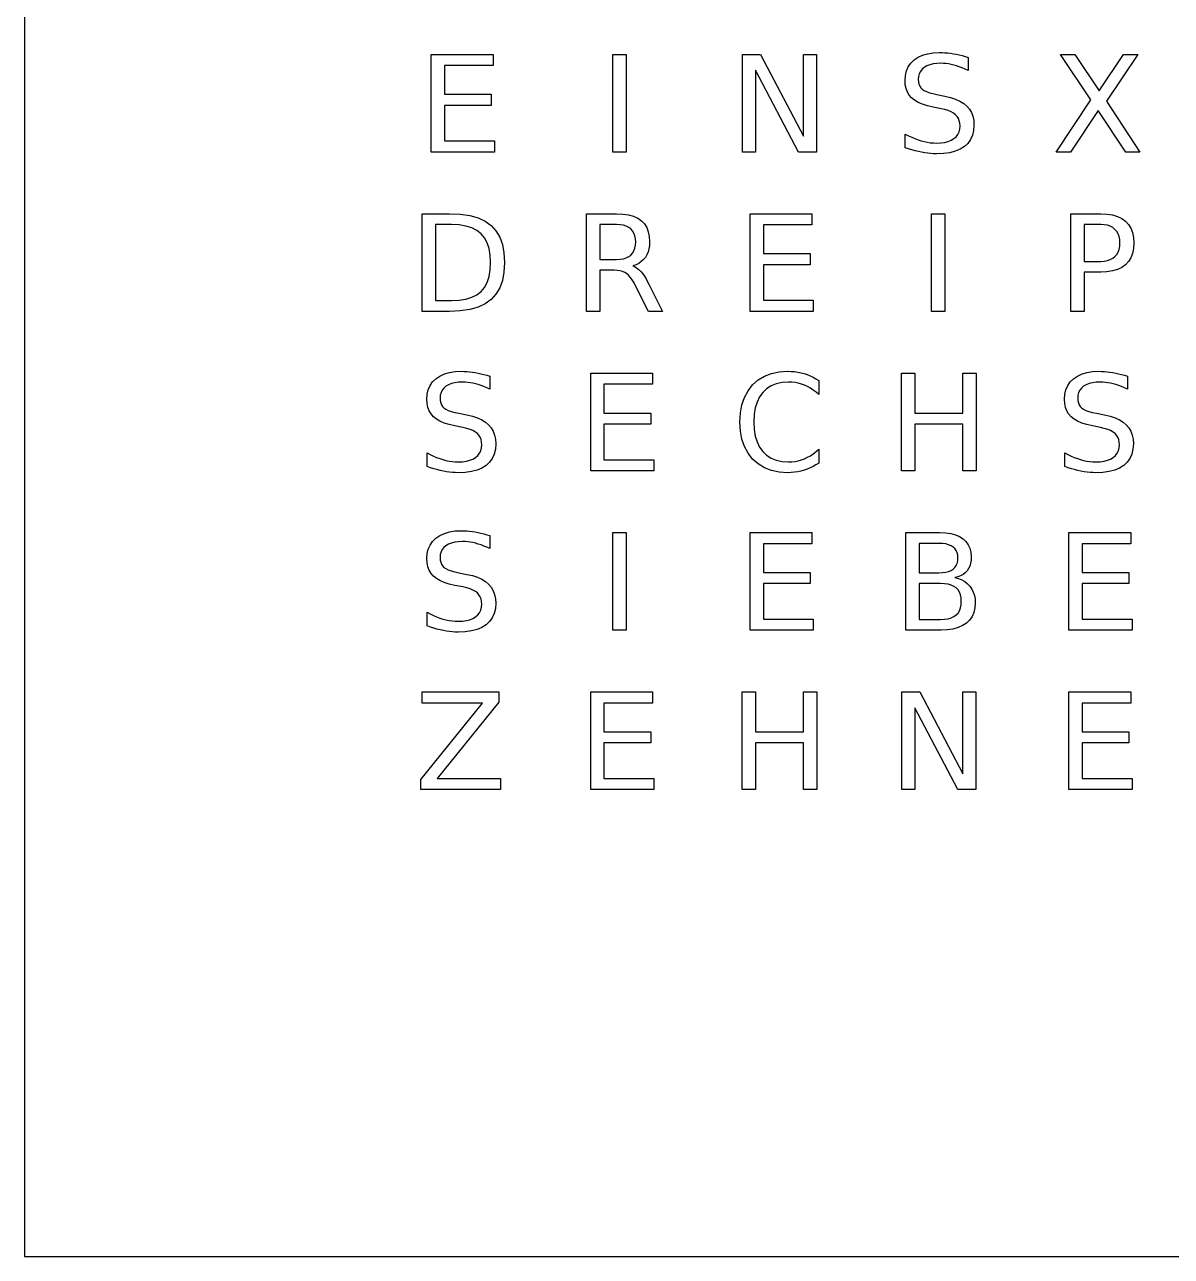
# Model space of a CAD drawing. Header units: metres. Extents: x -255 to 255, y -255 to 255.
# Drawn here: x -255 to -17.6, y -255 to 0 of the extents above; entities that cross this region are included whole.
import ezdxf

# ---------------------------------------------------------------- set-up
doc = ezdxf.new("R2010")
doc.units = ezdxf.units.M

msp = doc.modelspace()

# ---------------------------------------------------------------- linework, layer by layer
for p, q in [((-255, 255), (-255, -255)), ((-170.817, -26.375), (-170.817, -6.151)), ((-170.817, -6.151), (-158.017, -6.151)), ((-158.017, -6.151), (-158.017, -8.455)), ((-133.248, -26.375), (-133.248, -6.151)), ((-133.248, -6.151), (-130.496, -6.151)), ((-130.496, -6.151), (-130.496, -26.375)), ((-106.393, -26.375), (-106.393, -6.151)), ((-106.393, -6.151), (-102.684, -6.151)), ((-102.684, -6.151), (-93.7855, -23.07)), ((-93.7855, -23.07), (-93.7855, -6.151)), ((-93.7855, -6.151), (-91.0975, -6.151)), ((-91.0975, -6.151), (-91.0975, -26.375)), ((-71.5401, -7.97801), (-70.8579, -7.31401)), ((-70.8579, -7.31401), (-70.0425, -6.75708)), ((-70.0425, -6.75708), (-69.1124, -6.32393)), ((-69.1124, -6.32393), (-68.0676, -6.01453)), ((-68.0676, -6.01453), (-66.9081, -5.82889)), ((-66.9081, -5.82889), (-65.6339, -5.76701)), ((-65.6339, -5.76701), (-65.0613, -5.77725)), ((-65.0613, -5.77725), (-64.4843, -5.80797)), ((-64.4843, -5.80797), (-63.9029, -5.85916)), ((-63.9029, -5.85916), (-63.3171, -5.93085)), ((-63.3171, -5.93085), (-62.7269, -6.02301)), ((-62.7269, -6.02301), (-62.1318, -6.13565)), ((-62.1318, -6.13565), (-61.5312, -6.26877)), ((-61.5312, -6.26877), (-60.9252, -6.42236)), ((-60.9252, -6.42236), (-60.3138, -6.59645)), ((-60.3138, -6.59645), (-59.6969, -6.791)), ((-59.6969, -6.791), (-59.6969, -9.479)), ((-34.257, -15.579), (-40.563, -6.151)), ((-40.563, -6.151), (-37.616, -6.151)), ((-37.616, -6.151), (-32.577, -13.678)), ((-32.577, -13.678), (-27.51, -6.151)), ((-24.563, -6.151), (-31.073, -15.863)), ((-27.51, -6.151), (-24.563, -6.151)), ((-158.017, -8.455), (-168.065, -8.455)), ((-168.065, -8.455), (-168.065, -14.407)), ((-94.8075, -26.375), (-103.706, -9.45601)), ((-103.706, -9.45601), (-103.706, -26.375)), ((-72.6771, -10.5172), (-72.4497, -9.57961)), ((-72.4497, -9.57961), (-72.0707, -8.7332)), ((-72.0707, -8.7332), (-71.5401, -7.97801)), ((-69.8063, -10.1767), (-69.9522, -10.7281)), ((-69.5631, -9.68393), (-69.8063, -10.1767)), ((-69.2226, -9.24969), (-69.5631, -9.68393)), ((-68.7849, -8.87401), (-69.2226, -9.24969)), ((-68.257, -8.56189), (-68.7849, -8.87401)), ((-67.6471, -8.31912), (-68.257, -8.56189)), ((-66.9551, -8.14572), (-67.6471, -8.31912)), ((-66.181, -8.04169), (-66.9551, -8.14572)), ((-65.3249, -8.007), (-66.181, -8.04169)), ((-64.8043, -8.02161), (-65.3249, -8.007)), ((-64.2763, -8.06541), (-64.8043, -8.02161)), ((-63.7407, -8.13841), (-64.2763, -8.06541)), ((-63.1975, -8.2406), (-63.7407, -8.13841)), ((-62.6469, -8.37201), (-63.1975, -8.2406)), ((-62.0851, -8.53276), (-62.6469, -8.37201)), ((-61.5091, -8.72385), (-62.0851, -8.53276)), ((-60.9191, -8.94525), (-61.5091, -8.72385)), ((-60.315, -9.19696), (-60.9191, -8.94525)), ((-59.6969, -9.479), (-60.315, -9.19696)), ((-72.7529, -11.546), (-72.6771, -10.5172)), ((-72.6981, -12.433), (-72.7529, -11.546)), ((-72.5338, -13.2386), (-72.6981, -12.433)), ((-69.9522, -10.7281), (-70.0009, -11.338)), ((-70.0009, -11.338), (-69.9686, -11.8478)), ((-69.9686, -11.8478), (-69.8718, -12.3051)), ((-69.8718, -12.3051), (-69.7104, -12.7099)), ((-69.7104, -12.7099), (-69.4844, -13.0622)), ((-168.065, -14.407), (-158.401, -14.407)), ((-158.401, -14.407), (-158.401, -16.711)), ((-72.26, -13.963), (-72.5338, -13.2386)), ((-71.8767, -14.6062), (-72.26, -13.963)), ((-71.3839, -15.168), (-71.8767, -14.6062)), ((-70.7681, -15.6611), (-71.3839, -15.168)), ((-69.4844, -13.0622), (-69.1939, -13.362)), ((-69.1939, -13.362), (-68.8133, -13.6247)), ((-68.8133, -13.6247), (-68.3171, -13.8663)), ((-68.3171, -13.8663), (-67.7053, -14.0869)), ((-67.7053, -14.0869), (-66.9779, -14.2865)), ((-66.9779, -14.2865), (-66.1349, -14.465)), ((-66.1349, -14.465), (-64.4809, -14.804)), ((-64.4809, -14.804), (-63.3154, -15.0723)), ((-63.3154, -15.0723), (-62.279, -15.4115)), ((-158.401, -16.711), (-168.065, -16.711)), ((-168.065, -16.711), (-168.065, -24.071)), ((-70.0167, -16.0989), (-70.7681, -15.6611)), ((-69.1297, -16.4813), (-70.0167, -16.0989)), ((-68.1071, -16.8083), (-69.1297, -16.4813)), ((-66.9489, -17.08), (-68.1071, -16.8083)), ((-65.2809, -17.406), (-66.9489, -17.08)), ((-64.4922, -17.59), (-65.2809, -17.406)), ((-63.7975, -17.8074), (-64.4922, -17.59)), ((-63.1967, -18.0584), (-63.7975, -17.8074)), ((-62.279, -15.4115), (-61.3716, -15.8217)), ((-61.3716, -15.8217), (-60.5932, -16.3029)), ((-60.5932, -16.3029), (-59.9439, -16.855)), ((-59.9439, -16.855), (-59.4172, -17.4824)), ((-59.4172, -17.4824), (-59.0076, -18.1894)), ((-41.459, -26.375), (-34.257, -15.579)), ((-32.76, -17.763), (-38.5, -26.375)), ((-27.06, -26.375), (-32.76, -17.763)), ((-31.073, -15.863), (-24.115, -26.375)), ((-62.6898, -18.343), (-63.1967, -18.0584)), ((-62.2769, -18.661), (-62.6898, -18.343)), ((-61.9471, -19.0217), (-62.2769, -18.661)), ((-61.6907, -19.4343), (-61.9471, -19.0217)), ((-61.5075, -19.8987), (-61.6907, -19.4343)), ((-61.3975, -20.4149), (-61.5075, -19.8987)), ((-59.0076, -18.1894), (-58.715, -18.976)), ((-58.715, -18.976), (-58.5394, -19.8422)), ((-58.5394, -19.8422), (-58.4809, -20.788)), ((-72.6889, -25.479), (-72.6889, -22.663)), ((-72.6889, -22.663), (-72.0232, -23.0133)), ((-62.1782, -23.2025), (-61.8206, -22.7415)), ((-61.8206, -22.7415), (-61.5652, -22.2179)), ((-61.5652, -22.2179), (-61.412, -21.6317)), ((-61.412, -21.6317), (-61.3609, -20.983)), ((-61.3609, -20.983), (-61.3975, -20.4149)), ((-58.7974, -22.911), (-59.193, -23.802)), ((-58.56, -21.9064), (-58.7974, -22.911)), ((-58.4809, -20.788), (-58.56, -21.9064)), ((-168.065, -24.071), (-157.761, -24.071)), ((-157.761, -24.071), (-157.761, -26.375)), ((-71.9975, -25.7198), (-72.6889, -25.479)), ((-72.0232, -23.0133), (-71.3631, -23.3273)), ((-71.3631, -23.3273), (-70.7085, -23.6051)), ((-70.7085, -23.6051), (-70.0594, -23.8467)), ((-70.0594, -23.8467), (-69.4159, -24.052)), ((-69.4159, -24.052), (-68.7768, -24.2201)), ((-68.7768, -24.2201), (-68.1421, -24.3509)), ((-68.1421, -24.3509), (-67.5117, -24.4443)), ((-67.5117, -24.4443), (-66.8856, -24.5003)), ((-66.8856, -24.5003), (-66.2639, -24.519)), ((-66.2639, -24.519), (-65.3672, -24.4823)), ((-65.3672, -24.4823), (-64.5562, -24.3721)), ((-64.5562, -24.3721), (-63.831, -24.1885)), ((-63.831, -24.1885), (-63.1916, -23.9315)), ((-63.1916, -23.9315), (-62.6379, -23.601)), ((-62.6379, -23.601), (-62.1782, -23.2025)), ((-60.4589, -25.243), (-61.3238, -25.7888)), ((-59.7468, -24.5793), (-60.4589, -25.243)), ((-59.193, -23.802), (-59.7468, -24.5793)), ((-157.761, -26.375), (-170.817, -26.375)), ((-130.496, -26.375), (-133.248, -26.375)), ((-103.706, -26.375), (-106.393, -26.375)), ((-91.0975, -26.375), (-94.8075, -26.375)), ((-71.3153, -25.9358), (-71.9975, -25.7198)), ((-70.6423, -26.127), (-71.3153, -25.9358)), ((-69.9785, -26.2934), (-70.6423, -26.127)), ((-69.3239, -26.435), (-69.9785, -26.2934)), ((-68.6812, -26.5516), (-69.3239, -26.435)), ((-68.0533, -26.6423), (-68.6812, -26.5516)), ((-67.4401, -26.7072), (-68.0533, -26.6423)), ((-66.8416, -26.746), (-67.4401, -26.7072)), ((-66.2579, -26.759), (-66.8416, -26.746)), ((-64.8032, -26.6983), (-66.2579, -26.759)), ((-63.496, -26.5164), (-64.8032, -26.6983)), ((-62.3362, -26.2132), (-63.496, -26.5164)), ((-61.3238, -25.7888), (-62.3362, -26.2132)), ((-38.5, -26.375), (-41.459, -26.375)), ((-24.115, -26.375), (-27.06, -26.375)), ((-172.691, -59.375), (-172.691, -39.151)), ((-172.691, -39.151), (-167.05, -39.151)), ((-167.05, -39.151), (-164.823, -39.2488)), ((-164.823, -39.2488), (-162.846, -39.5422)), ((-162.846, -39.5422), (-161.12, -40.0312)), ((-161.12, -40.0312), (-159.644, -40.7158)), ((-159.644, -40.7158), (-158.418, -41.596)), ((-138.671, -59.375), (-138.671, -39.151)), ((-138.671, -39.151), (-132.484, -39.151)), ((-132.484, -39.151), (-131.17, -39.2092)), ((-131.17, -39.2092), (-129.996, -39.3838)), ((-129.996, -39.3838), (-128.963, -39.6748)), ((-128.963, -39.6748), (-128.071, -40.0822)), ((-128.071, -40.0822), (-127.319, -40.606)), ((-127.319, -40.606), (-126.706, -41.2469)), ((-104.817, -59.375), (-104.817, -39.151)), ((-104.817, -39.151), (-92.0173, -39.151)), ((-92.0173, -39.151), (-92.0173, -41.455)), ((-67.248, -59.375), (-67.248, -39.151)), ((-67.248, -39.151), (-64.496, -39.151)), ((-64.496, -39.151), (-64.496, -59.375)), ((-38.4267, -59.375), (-38.4267, -39.151)), ((-38.4267, -39.151), (-32.2397, -39.151)), ((-32.2397, -39.151), (-30.9484, -39.2125)), ((-30.9484, -39.2125), (-29.7896, -39.3971)), ((-29.7896, -39.3971), (-28.7634, -39.7047)), ((-28.7634, -39.7047), (-27.8698, -40.1353)), ((-27.8698, -40.1353), (-27.1087, -40.689)), ((-27.1087, -40.689), (-26.483, -41.361)), ((-166.63, -41.391), (-169.939, -41.391)), ((-169.939, -41.391), (-169.939, -57.135)), ((-165.044, -41.4667), (-166.63, -41.391)), ((-163.637, -41.6937), (-165.044, -41.4667)), ((-162.409, -42.0721), (-163.637, -41.6937)), ((-161.362, -42.6019), (-162.409, -42.0721)), ((-160.493, -43.283), (-161.362, -42.6019)), ((-159.793, -44.1265), (-160.493, -43.283)), ((-158.418, -41.596), (-157.428, -42.6843)), ((-157.428, -42.6843), (-156.658, -43.9931)), ((-132.484, -41.391), (-135.919, -41.391)), ((-135.919, -41.391), (-135.919, -48.623)), ((-131.733, -41.4273), (-132.484, -41.391)), ((-131.06, -41.5363), (-131.733, -41.4273)), ((-130.464, -41.7179), (-131.06, -41.5363)), ((-129.945, -41.9721), (-130.464, -41.7179)), ((-129.503, -42.299), (-129.945, -41.9721)), ((-129.14, -42.697), (-129.503, -42.299)), ((-128.858, -43.1654), (-129.14, -42.697)), ((-128.657, -43.7042), (-128.858, -43.1654)), ((-126.706, -41.2469), (-126.229, -42.0065)), ((-126.229, -42.0065), (-125.888, -42.8847)), ((-125.888, -42.8847), (-125.684, -43.8815)), ((-92.0173, -41.455), (-102.065, -41.455)), ((-102.065, -41.455), (-102.065, -47.407)), ((-32.2397, -41.391), (-35.6747, -41.391)), ((-35.6747, -41.391), (-35.6747, -49.007)), ((-31.5116, -41.4306), (-32.2397, -41.391)), ((-30.8527, -41.5496), (-31.5116, -41.4306)), ((-30.2631, -41.7478), (-30.8527, -41.5496)), ((-29.7428, -42.0253), (-30.2631, -41.7478)), ((-29.2917, -42.382), (-29.7428, -42.0253)), ((-28.917, -42.8115), (-29.2917, -42.382)), ((-28.6255, -43.3073), (-28.917, -42.8115)), ((-28.4173, -43.8693), (-28.6255, -43.3073)), ((-26.483, -41.361), (-25.9964, -42.1472)), ((-25.9964, -42.1472), (-25.6488, -43.0479)), ((-25.6488, -43.0479), (-25.4402, -44.0628)), ((-159.248, -45.1443), (-159.793, -44.1265)), ((-158.859, -46.3363), (-159.248, -45.1443)), ((-156.658, -43.9931), (-156.108, -45.5225)), ((-156.108, -45.5225), (-155.777, -47.2725)), ((-128.536, -44.3134), (-128.657, -43.7042)), ((-128.657, -46.2847), (-128.536, -45.6735)), ((-128.495, -44.993), (-128.536, -44.3134)), ((-128.536, -45.6735), (-128.495, -44.993)), ((-125.651, -45.7377), (-125.757, -46.4263)), ((-125.684, -43.8815), (-125.615, -44.997)), ((-125.615, -44.997), (-125.651, -45.7377)), ((-28.2924, -44.4975), (-28.4173, -43.8693)), ((-28.4173, -46.5237), (-28.2924, -45.8915)), ((-28.2507, -45.192), (-28.2924, -44.4975)), ((-28.2924, -45.8915), (-28.2507, -45.192)), ((-25.4402, -44.0628), (-25.3707, -45.192)), ((-25.3707, -45.192), (-25.4402, -46.3311)), ((-158.625, -47.7025), (-158.859, -46.3363)), ((-158.547, -49.243), (-158.625, -47.7025)), ((-155.777, -47.2725), (-155.667, -49.243)), ((-131.06, -48.4756), (-130.464, -48.2914)), ((-130.464, -48.2914), (-129.945, -48.0336)), ((-129.945, -48.0336), (-129.503, -47.702)), ((-129.503, -47.702), (-129.14, -47.2989)), ((-129.14, -47.2989), (-128.858, -46.8265)), ((-128.858, -46.8265), (-128.657, -46.2847)), ((-126.501, -48.179), (-126.888, -48.6536)), ((-126.182, -47.6469), (-126.501, -48.179)), ((-125.934, -47.0627), (-126.182, -47.6469)), ((-125.757, -46.4263), (-125.934, -47.0627)), ((-102.065, -47.407), (-92.4013, -47.407)), ((-92.4013, -47.407), (-92.4013, -49.711)), ((-30.2631, -48.6503), (-29.7428, -48.3728)), ((-29.7428, -48.3728), (-29.2917, -48.016)), ((-29.2917, -48.016), (-28.917, -47.5859)), ((-28.917, -47.5859), (-28.6255, -47.0885)), ((-28.6255, -47.0885), (-28.4173, -46.5237)), ((-25.9964, -48.2581), (-26.483, -49.0461)), ((-25.6488, -47.3531), (-25.9964, -48.2581)), ((-25.4402, -46.3311), (-25.6488, -47.3531)), ((-158.859, -52.1676), (-158.625, -50.7932)), ((-158.625, -50.7932), (-158.547, -49.243)), ((-155.667, -49.243), (-155.778, -51.2232)), ((-135.919, -48.623), (-132.484, -48.623)), ((-132.944, -50.863), (-135.919, -50.863)), ((-135.919, -50.863), (-135.919, -59.375)), ((-132.322, -50.8894), (-132.944, -50.863)), ((-132.484, -48.623), (-131.733, -48.5862)), ((-131.755, -50.9688), (-132.322, -50.8894)), ((-131.243, -51.101), (-131.755, -50.9688)), ((-131.733, -48.5862), (-131.06, -48.4756)), ((-128.433, -49.7054), (-129.076, -49.932)), ((-129.076, -49.932), (-128.727, -50.0778)), ((-128.727, -50.0778), (-128.381, -50.2774)), ((-127.853, -49.4168), (-128.433, -49.7054)), ((-128.381, -50.2774), (-128.039, -50.531)), ((-128.039, -50.531), (-127.701, -50.8385)), ((-127.338, -49.0662), (-127.853, -49.4168)), ((-127.701, -50.8385), (-127.366, -51.2)), ((-126.888, -48.6536), (-127.338, -49.0662)), ((-92.4013, -49.711), (-102.065, -49.711)), ((-102.065, -49.711), (-102.065, -57.071)), ((-35.6747, -49.007), (-32.2397, -49.007)), ((-32.2397, -49.007), (-31.5116, -48.9674)), ((-31.5116, -48.9674), (-30.8527, -48.8484)), ((-30.8527, -48.8484), (-30.2631, -48.6503)), ((-28.7634, -50.6962), (-29.7896, -51.0022)), ((-27.8698, -50.2678), (-28.7634, -50.6962)), ((-27.1087, -49.717), (-27.8698, -50.2678)), ((-26.483, -49.0461), (-27.1087, -49.717)), ((-159.793, -54.3896), (-159.248, -53.3664)), ((-159.248, -53.3664), (-158.859, -52.1676)), ((-156.11, -52.9812), (-156.663, -54.5172)), ((-155.778, -51.2232), (-156.11, -52.9812)), ((-130.785, -51.286), (-131.243, -51.101)), ((-130.382, -51.524), (-130.785, -51.286)), ((-130.004, -51.8429), (-130.382, -51.524)), ((-129.621, -52.2707), (-130.004, -51.8429)), ((-129.232, -52.8075), (-129.621, -52.2707)), ((-128.839, -53.4533), (-129.232, -52.8075)), ((-128.441, -54.208), (-128.839, -53.4533)), ((-127.366, -51.2), (-127.033, -51.6176)), ((-127.033, -51.6176), (-126.7, -52.0934)), ((-126.7, -52.0934), (-126.366, -52.6276)), ((-126.366, -52.6276), (-126.031, -53.2202)), ((-126.031, -53.2202), (-125.696, -53.871)), ((-32.2397, -51.247), (-35.6747, -51.247)), ((-35.6747, -51.247), (-35.6747, -59.375)), ((-30.9484, -51.1858), (-32.2397, -51.247)), ((-29.7896, -51.0022), (-30.9484, -51.1858)), ((-162.409, -56.4517), (-161.362, -55.9203)), ((-161.362, -55.9203), (-160.493, -55.237)), ((-160.493, -55.237), (-159.793, -54.3896)), ((-157.437, -55.8311), (-158.432, -56.923)), ((-156.663, -54.5172), (-157.437, -55.8311)), ((-125.858, -59.375), (-128.441, -54.208)), ((-125.696, -53.871), (-122.927, -59.375)), ((-169.939, -57.135), (-166.63, -57.135)), ((-166.63, -57.135), (-165.044, -57.0591)), ((-165.044, -57.0591), (-163.637, -56.8313)), ((-163.637, -56.8313), (-162.409, -56.4517)), ((-161.138, -58.4923), (-162.862, -58.9827)), ((-159.662, -57.8057), (-161.138, -58.4923)), ((-158.432, -56.923), (-159.662, -57.8057)), ((-102.065, -57.071), (-91.7613, -57.071)), ((-91.7613, -57.071), (-91.7613, -59.375)), ((-167.05, -59.375), (-172.691, -59.375)), ((-164.832, -59.2769), (-167.05, -59.375)), ((-162.862, -58.9827), (-164.832, -59.2769)), ((-135.919, -59.375), (-138.671, -59.375)), ((-122.927, -59.375), (-125.858, -59.375)), ((-91.7613, -59.375), (-104.817, -59.375)), ((-64.496, -59.375), (-67.248, -59.375)), ((-35.6747, -59.375), (-38.4267, -59.375)), ((-170.54, -73.978), (-169.858, -73.314)), ((-169.858, -73.314), (-169.043, -72.7571)), ((-169.043, -72.7571), (-168.112, -72.3239)), ((-168.112, -72.3239), (-167.068, -72.0145)), ((-167.068, -72.0145), (-165.908, -71.8289)), ((-165.908, -71.8289), (-164.634, -71.767)), ((-164.634, -71.767), (-164.061, -71.7773)), ((-164.061, -71.7773), (-163.484, -71.808)), ((-163.484, -71.808), (-162.903, -71.8592)), ((-162.903, -71.8592), (-162.317, -71.9308)), ((-162.317, -71.9308), (-161.727, -72.023)), ((-161.727, -72.023), (-161.132, -72.1357)), ((-161.132, -72.1357), (-160.531, -72.2688)), ((-160.531, -72.2688), (-159.925, -72.4224)), ((-159.925, -72.4224), (-159.314, -72.5965)), ((-159.314, -72.5965), (-158.697, -72.791)), ((-158.697, -72.791), (-158.697, -75.479)), ((-137.817, -92.375), (-137.817, -72.151)), ((-137.817, -72.151), (-125.017, -72.151)), ((-125.017, -72.151), (-125.017, -74.455)), ((-104.291, -74.579), (-103.155, -73.5667)), ((-103.155, -73.5667), (-101.864, -72.7793)), ((-101.864, -72.7793), (-100.416, -72.2169)), ((-100.416, -72.2169), (-98.8127, -71.8795)), ((-98.8127, -71.8795), (-97.0527, -71.767)), ((-97.0527, -71.767), (-96.3344, -71.7862)), ((-96.3344, -71.7862), (-95.6329, -71.8438)), ((-95.6329, -71.8438), (-94.9483, -71.9398)), ((-94.9483, -71.9398), (-94.2806, -72.0742)), ((-94.2806, -72.0742), (-93.6297, -72.247)), ((-93.6297, -72.247), (-92.9952, -72.4582)), ((-92.9952, -72.4582), (-92.3763, -72.7078)), ((-92.3763, -72.7078), (-91.7731, -72.9958)), ((-91.7731, -72.9958), (-91.1856, -73.3222)), ((-91.1856, -73.3222), (-90.6137, -73.687)), ((-90.6137, -73.687), (-90.6137, -76.567)), ((-73.4462, -92.375), (-73.4462, -72.151)), ((-73.4462, -72.151), (-70.6942, -72.151)), ((-70.6942, -72.151), (-70.6942, -80.407)), ((-60.7742, -80.407), (-60.7742, -72.151)), ((-60.7742, -72.151), (-58.0222, -72.151)), ((-58.0222, -72.151), (-58.0222, -92.375)), ((-38.5401, -73.978), (-37.8579, -73.314)), ((-37.8579, -73.314), (-37.0425, -72.7571)), ((-37.0425, -72.7571), (-36.1124, -72.3239)), ((-36.1124, -72.3239), (-35.0676, -72.0145)), ((-35.0676, -72.0145), (-33.9081, -71.8289)), ((-33.9081, -71.8289), (-32.6339, -71.767)), ((-32.6339, -71.767), (-32.0613, -71.7773)), ((-32.0613, -71.7773), (-31.4843, -71.808)), ((-31.4843, -71.808), (-30.9029, -71.8592)), ((-30.9029, -71.8592), (-30.3171, -71.9308)), ((-30.3171, -71.9308), (-29.7269, -72.023)), ((-29.7269, -72.023), (-29.1318, -72.1357)), ((-29.1318, -72.1357), (-28.5312, -72.2688)), ((-28.5312, -72.2688), (-27.9252, -72.4224)), ((-27.9252, -72.4224), (-27.3138, -72.5965)), ((-27.3138, -72.5965), (-26.6969, -72.791)), ((-26.6969, -72.791), (-26.6969, -75.479)), ((-171.677, -76.5172), (-171.45, -75.5796)), ((-171.45, -75.5796), (-171.071, -74.7332)), ((-171.071, -74.7332), (-170.54, -73.978)), ((-168.806, -76.1767), (-168.952, -76.7281)), ((-168.563, -75.6839), (-168.806, -76.1767)), ((-168.223, -75.2497), (-168.563, -75.6839)), ((-167.785, -74.874), (-168.223, -75.2497)), ((-167.257, -74.5619), (-167.785, -74.874)), ((-166.647, -74.3191), (-167.257, -74.5619)), ((-165.955, -74.1457), (-166.647, -74.3191)), ((-165.181, -74.0417), (-165.955, -74.1457)), ((-164.325, -74.007), (-165.181, -74.0417)), ((-163.804, -74.0216), (-164.325, -74.007)), ((-163.276, -74.0654), (-163.804, -74.0216)), ((-162.741, -74.1384), (-163.276, -74.0654)), ((-162.198, -74.2406), (-162.741, -74.1384)), ((-161.647, -74.372), (-162.198, -74.2406)), ((-161.085, -74.5328), (-161.647, -74.372)), ((-160.509, -74.7238), (-161.085, -74.5328)), ((-159.919, -74.9453), (-160.509, -74.7238)), ((-159.315, -75.197), (-159.919, -74.9453)), ((-158.697, -75.479), (-159.315, -75.197)), ((-125.017, -74.455), (-135.065, -74.455)), ((-135.065, -74.455), (-135.065, -80.407)), ((-105.982, -77.1593), (-105.242, -75.7865)), ((-105.242, -75.7865), (-104.291, -74.579)), ((-102.21, -76.131), (-102.874, -77.0559)), ((-101.407, -75.3664), (-102.21, -76.131)), ((-100.473, -74.7717), (-101.407, -75.3664)), ((-99.41, -74.3468), (-100.473, -74.7717)), ((-98.2165, -74.092), (-99.41, -74.3468)), ((-96.8927, -74.007), (-98.2165, -74.092)), ((-96.1954, -74.0325), (-96.8927, -74.007)), ((-95.5139, -74.1089), (-96.1954, -74.0325)), ((-94.8481, -74.2363), (-95.5139, -74.1089)), ((-94.198, -74.4147), (-94.8481, -74.2363)), ((-93.5637, -74.644), (-94.198, -74.4147)), ((-92.9443, -74.9245), (-93.5637, -74.644)), ((-92.3396, -75.257), (-92.9443, -74.9245)), ((-91.7496, -75.6416), (-92.3396, -75.257)), ((-91.1743, -76.0782), (-91.7496, -75.6416)), ((-90.6137, -76.567), (-91.1743, -76.0782)), ((-39.6771, -76.5172), (-39.4497, -75.5796)), ((-39.4497, -75.5796), (-39.0707, -74.7332)), ((-39.0707, -74.7332), (-38.5401, -73.978)), ((-36.8063, -76.1767), (-36.9522, -76.7281)), ((-36.5631, -75.6839), (-36.8063, -76.1767)), ((-36.2226, -75.2497), (-36.5631, -75.6839)), ((-35.7849, -74.874), (-36.2226, -75.2497)), ((-35.257, -74.5619), (-35.7849, -74.874)), ((-34.6471, -74.3191), (-35.257, -74.5619)), ((-33.9551, -74.1457), (-34.6471, -74.3191)), ((-33.181, -74.0417), (-33.9551, -74.1457)), ((-32.3249, -74.007), (-33.181, -74.0417)), ((-31.8043, -74.0216), (-32.3249, -74.007)), ((-31.2763, -74.0654), (-31.8043, -74.0216)), ((-30.7407, -74.1384), (-31.2763, -74.0654)), ((-30.1975, -74.2406), (-30.7407, -74.1384)), ((-29.6469, -74.372), (-30.1975, -74.2406)), ((-29.0851, -74.5328), (-29.6469, -74.372)), ((-28.5091, -74.7238), (-29.0851, -74.5328)), ((-27.9191, -74.9453), (-28.5091, -74.7238)), ((-27.315, -75.197), (-27.9191, -74.9453)), ((-26.6969, -75.479), (-27.315, -75.197)), ((-171.753, -77.546), (-171.677, -76.5172)), ((-171.698, -78.433), (-171.753, -77.546)), ((-171.534, -79.2386), (-171.698, -78.433)), ((-168.952, -76.7281), (-169.001, -77.338)), ((-169.001, -77.338), (-168.969, -77.8478)), ((-168.969, -77.8478), (-168.872, -78.3051)), ((-168.872, -78.3051), (-168.71, -78.7099)), ((-168.71, -78.7099), (-168.484, -79.0622)), ((-106.828, -80.4011), (-106.511, -78.6975)), ((-106.511, -78.6975), (-105.982, -77.1593)), ((-103.39, -78.1323), (-103.759, -79.3601)), ((-102.874, -77.0559), (-103.39, -78.1323)), ((-39.7529, -77.546), (-39.6771, -76.5172)), ((-39.6981, -78.433), (-39.7529, -77.546)), ((-39.5338, -79.2386), (-39.6981, -78.433)), ((-36.9522, -76.7281), (-37.0009, -77.338)), ((-37.0009, -77.338), (-36.9686, -77.8478)), ((-36.9686, -77.8478), (-36.8718, -78.3051)), ((-36.8718, -78.3051), (-36.7104, -78.7099)), ((-36.7104, -78.7099), (-36.4844, -79.0622)), ((-171.26, -79.963), (-171.534, -79.2386)), ((-170.877, -80.6062), (-171.26, -79.963)), ((-170.384, -81.168), (-170.877, -80.6062)), ((-169.768, -81.6611), (-170.384, -81.168)), ((-168.484, -79.0622), (-168.194, -79.362)), ((-168.194, -79.362), (-167.813, -79.6247)), ((-167.813, -79.6247), (-167.317, -79.8663)), ((-167.317, -79.8663), (-166.705, -80.0869)), ((-166.705, -80.0869), (-165.978, -80.2865)), ((-165.978, -80.2865), (-165.135, -80.465)), ((-165.135, -80.465), (-163.481, -80.804)), ((-163.481, -80.804), (-162.315, -81.0723)), ((-162.315, -81.0723), (-161.279, -81.4115)), ((-161.279, -81.4115), (-160.372, -81.8217)), ((-135.065, -80.407), (-125.401, -80.407)), ((-125.401, -80.407), (-125.401, -82.711)), ((-106.934, -82.27), (-106.828, -80.4011)), ((-103.98, -80.7393), (-104.054, -82.27)), ((-103.759, -79.3601), (-103.98, -80.7393)), ((-70.6942, -80.407), (-60.7742, -80.407)), ((-39.26, -79.963), (-39.5338, -79.2386)), ((-38.8767, -80.6062), (-39.26, -79.963)), ((-38.3839, -81.168), (-38.8767, -80.6062)), ((-37.7681, -81.6611), (-38.3839, -81.168)), ((-36.4844, -79.0622), (-36.1939, -79.362)), ((-36.1939, -79.362), (-35.8133, -79.6247)), ((-35.8133, -79.6247), (-35.3171, -79.8663)), ((-35.3171, -79.8663), (-34.7053, -80.0869)), ((-34.7053, -80.0869), (-33.9779, -80.2865)), ((-33.9779, -80.2865), (-33.1349, -80.465)), ((-33.1349, -80.465), (-31.4809, -80.804)), ((-31.4809, -80.804), (-30.3154, -81.0723)), ((-30.3154, -81.0723), (-29.279, -81.4115)), ((-29.279, -81.4115), (-28.3716, -81.8217)), ((-169.017, -82.0989), (-169.768, -81.6611)), ((-168.13, -82.4813), (-169.017, -82.0989)), ((-167.107, -82.8083), (-168.13, -82.4813)), ((-165.949, -83.08), (-167.107, -82.8083)), ((-164.281, -83.406), (-165.949, -83.08)), ((-163.492, -83.59), (-164.281, -83.406)), ((-162.798, -83.8074), (-163.492, -83.59)), ((-162.197, -84.0584), (-162.798, -83.8074)), ((-161.69, -84.343), (-162.197, -84.0584)), ((-160.372, -81.8217), (-159.593, -82.3029)), ((-159.593, -82.3029), (-158.944, -82.855)), ((-158.944, -82.855), (-158.417, -83.4824)), ((-158.417, -83.4824), (-158.008, -84.1894)), ((-125.401, -82.711), (-135.065, -82.711)), ((-135.065, -82.711), (-135.065, -90.071)), ((-106.828, -84.1339), (-106.934, -82.27)), ((-106.511, -85.8335), (-106.828, -84.1339)), ((-104.054, -82.27), (-103.98, -83.7957)), ((-103.98, -83.7957), (-103.759, -85.1711)), ((-60.7742, -82.711), (-70.6942, -82.711)), ((-70.6942, -82.711), (-70.6942, -92.375)), ((-60.7742, -92.375), (-60.7742, -82.711)), ((-37.0167, -82.0989), (-37.7681, -81.6611)), ((-36.1297, -82.4813), (-37.0167, -82.0989)), ((-35.1071, -82.8083), (-36.1297, -82.4813)), ((-33.9489, -83.08), (-35.1071, -82.8083)), ((-32.2809, -83.406), (-33.9489, -83.08)), ((-31.4922, -83.59), (-32.2809, -83.406)), ((-30.7975, -83.8074), (-31.4922, -83.59)), ((-30.1967, -84.0584), (-30.7975, -83.8074)), ((-29.6898, -84.343), (-30.1967, -84.0584)), ((-28.3716, -81.8217), (-27.5932, -82.3029)), ((-27.5932, -82.3029), (-26.9439, -82.855)), ((-26.9439, -82.855), (-26.4172, -83.4824)), ((-26.4172, -83.4824), (-26.0076, -84.1894)), ((-161.277, -84.661), (-161.69, -84.343)), ((-160.947, -85.0217), (-161.277, -84.661)), ((-160.691, -85.4343), (-160.947, -85.0217)), ((-160.507, -85.8987), (-160.691, -85.4343)), ((-160.398, -86.4149), (-160.507, -85.8987)), ((-160.361, -86.983), (-160.398, -86.4149)), ((-158.008, -84.1894), (-157.715, -84.976)), ((-157.715, -84.976), (-157.539, -85.8422)), ((-157.539, -85.8422), (-157.481, -86.788)), ((-105.982, -87.3689), (-106.511, -85.8335)), ((-103.759, -85.1711), (-103.39, -86.3963)), ((-103.39, -86.3963), (-102.874, -87.4713)), ((-29.2769, -84.661), (-29.6898, -84.343)), ((-28.9471, -85.0217), (-29.2769, -84.661)), ((-28.6907, -85.4343), (-28.9471, -85.0217)), ((-28.5075, -85.8987), (-28.6907, -85.4343)), ((-28.3975, -86.4149), (-28.5075, -85.8987)), ((-28.3609, -86.983), (-28.3975, -86.4149)), ((-26.0076, -84.1894), (-25.715, -84.976)), ((-25.715, -84.976), (-25.5394, -85.8422)), ((-25.5394, -85.8422), (-25.4809, -86.788)), ((-171.689, -91.479), (-171.689, -88.663)), ((-171.689, -88.663), (-171.023, -89.0133)), ((-171.023, -89.0133), (-170.363, -89.3273)), ((-161.638, -89.601), (-161.178, -89.2025)), ((-161.178, -89.2025), (-160.821, -88.7415)), ((-160.821, -88.7415), (-160.565, -88.2179)), ((-160.565, -88.2179), (-160.412, -87.6317)), ((-160.412, -87.6317), (-160.361, -86.983)), ((-157.797, -88.911), (-158.193, -89.802)), ((-157.56, -87.9064), (-157.797, -88.911)), ((-157.481, -86.788), (-157.56, -87.9064)), ((-105.242, -88.7401), (-105.982, -87.3689)), ((-104.291, -89.947), (-105.242, -88.7401)), ((-102.874, -87.4713), (-102.21, -88.396)), ((-102.21, -88.396), (-101.407, -89.1603)), ((-101.407, -89.1603), (-100.473, -89.7547)), ((-92.9443, -89.5791), (-92.3396, -89.238)), ((-92.3396, -89.238), (-91.7496, -88.8436)), ((-91.7496, -88.8436), (-91.1743, -88.396)), ((-91.1743, -88.396), (-90.6137, -87.895)), ((-90.6137, -87.895), (-90.6137, -90.775)), ((-39.6889, -91.479), (-39.6889, -88.663)), ((-39.6889, -88.663), (-39.0232, -89.0133)), ((-39.0232, -89.0133), (-38.3631, -89.3273)), ((-29.6379, -89.601), (-29.1782, -89.2025)), ((-29.1782, -89.2025), (-28.8206, -88.7415)), ((-28.8206, -88.7415), (-28.5652, -88.2179)), ((-28.5652, -88.2179), (-28.412, -87.6317)), ((-28.412, -87.6317), (-28.3609, -86.983)), ((-25.7974, -88.911), (-26.193, -89.802)), ((-25.56, -87.9064), (-25.7974, -88.911)), ((-25.4809, -86.788), (-25.56, -87.9064)), ((-170.997, -91.7198), (-171.689, -91.479)), ((-170.315, -91.9358), (-170.997, -91.7198)), ((-170.363, -89.3273), (-169.709, -89.6051)), ((-169.709, -89.6051), (-169.059, -89.8467)), ((-169.059, -89.8467), (-168.416, -90.052)), ((-168.416, -90.052), (-167.777, -90.2201)), ((-167.777, -90.2201), (-167.142, -90.3509)), ((-167.142, -90.3509), (-166.512, -90.4443)), ((-166.512, -90.4443), (-165.886, -90.5003)), ((-165.886, -90.5003), (-165.264, -90.519)), ((-165.264, -90.519), (-164.367, -90.4823)), ((-164.367, -90.4823), (-163.556, -90.3721)), ((-163.556, -90.3721), (-162.831, -90.1885)), ((-162.831, -90.1885), (-162.192, -89.9315)), ((-162.192, -89.9315), (-161.638, -89.601)), ((-160.324, -91.7888), (-161.336, -92.2132)), ((-159.459, -91.243), (-160.324, -91.7888)), ((-158.747, -90.5793), (-159.459, -91.243)), ((-158.193, -89.802), (-158.747, -90.5793)), ((-135.065, -90.071), (-124.761, -90.071)), ((-124.761, -90.071), (-124.761, -92.375)), ((-103.155, -90.9593), (-104.291, -89.947)), ((-101.864, -91.7467), (-103.155, -90.9593)), ((-100.416, -92.3091), (-101.864, -91.7467)), ((-100.473, -89.7547), (-99.41, -90.1793)), ((-99.41, -90.1793), (-98.2165, -90.4341)), ((-98.2165, -90.4341), (-96.8927, -90.519)), ((-96.8927, -90.519), (-96.1954, -90.4929)), ((-96.1954, -90.4929), (-95.5139, -90.4147)), ((-95.5139, -90.4147), (-94.8481, -90.2843)), ((-94.8481, -90.2843), (-94.198, -90.1017)), ((-94.198, -90.1017), (-93.5637, -89.867)), ((-93.5637, -89.867), (-92.9443, -89.5791)), ((-92.399, -91.7868), (-93.0211, -92.0448)), ((-91.7904, -91.4892), (-92.399, -91.7868)), ((-91.1953, -91.1519), (-91.7904, -91.4892)), ((-90.6137, -90.775), (-91.1953, -91.1519)), ((-38.9975, -91.7198), (-39.6889, -91.479)), ((-38.3153, -91.9358), (-38.9975, -91.7198)), ((-38.3631, -89.3273), (-37.7085, -89.6051)), ((-37.7085, -89.6051), (-37.0594, -89.8467)), ((-37.0594, -89.8467), (-36.4159, -90.052)), ((-36.4159, -90.052), (-35.7768, -90.2201)), ((-35.7768, -90.2201), (-35.1421, -90.3509)), ((-35.1421, -90.3509), (-34.5117, -90.4443)), ((-34.5117, -90.4443), (-33.8856, -90.5003)), ((-33.8856, -90.5003), (-33.2639, -90.519)), ((-33.2639, -90.519), (-32.3672, -90.4823)), ((-32.3672, -90.4823), (-31.5562, -90.3721)), ((-31.5562, -90.3721), (-30.831, -90.1885)), ((-30.831, -90.1885), (-30.1916, -89.9315)), ((-30.1916, -89.9315), (-29.6379, -89.601)), ((-28.3238, -91.7888), (-29.3362, -92.2132)), ((-27.4589, -91.243), (-28.3238, -91.7888)), ((-26.7468, -90.5793), (-27.4589, -91.243)), ((-26.193, -89.802), (-26.7468, -90.5793)), ((-169.642, -92.127), (-170.315, -91.9358)), ((-168.978, -92.2934), (-169.642, -92.127)), ((-168.324, -92.435), (-168.978, -92.2934)), ((-167.681, -92.5516), (-168.324, -92.435)), ((-167.053, -92.6423), (-167.681, -92.5516)), ((-166.44, -92.7072), (-167.053, -92.6423)), ((-165.842, -92.746), (-166.44, -92.7072)), ((-165.258, -92.759), (-165.842, -92.746)), ((-163.803, -92.6983), (-165.258, -92.759)), ((-162.496, -92.5164), (-163.803, -92.6983)), ((-161.336, -92.2132), (-162.496, -92.5164)), ((-124.761, -92.375), (-137.817, -92.375)), ((-98.8127, -92.6465), (-100.416, -92.3091)), ((-97.0527, -92.759), (-98.8127, -92.6465)), ((-96.3441, -92.7392), (-97.0527, -92.759)), ((-95.6502, -92.6796), (-96.3441, -92.7392)), ((-94.971, -92.5804), (-95.6502, -92.6796)), ((-94.3065, -92.4416), (-94.971, -92.5804)), ((-93.6567, -92.263), (-94.3065, -92.4416)), ((-93.0211, -92.0448), (-93.6567, -92.263)), ((-70.6942, -92.375), (-73.4462, -92.375)), ((-58.0222, -92.375), (-60.7742, -92.375)), ((-37.6423, -92.127), (-38.3153, -91.9358)), ((-36.9785, -92.2934), (-37.6423, -92.127)), ((-36.3239, -92.435), (-36.9785, -92.2934)), ((-35.6812, -92.5516), (-36.3239, -92.435)), ((-35.0533, -92.6423), (-35.6812, -92.5516)), ((-34.4401, -92.7072), (-35.0533, -92.6423)), ((-33.8416, -92.746), (-34.4401, -92.7072)), ((-33.2579, -92.759), (-33.8416, -92.746)), ((-31.8032, -92.6983), (-33.2579, -92.759)), ((-30.496, -92.5164), (-31.8032, -92.6983)), ((-29.3362, -92.2132), (-30.496, -92.5164)), ((-171.071, -107.733), (-170.54, -106.978)), ((-170.54, -106.978), (-169.858, -106.314)), ((-169.858, -106.314), (-169.043, -105.757)), ((-169.043, -105.757), (-168.112, -105.324)), ((-168.112, -105.324), (-167.068, -105.015)), ((-167.068, -105.015), (-165.908, -104.829)), ((-165.181, -107.042), (-165.955, -107.146)), ((-165.908, -104.829), (-164.634, -104.767)), ((-164.325, -107.007), (-165.181, -107.042)), ((-164.634, -104.767), (-164.061, -104.777)), ((-163.804, -107.022), (-164.325, -107.007)), ((-164.061, -104.777), (-163.484, -104.808)), ((-163.276, -107.065), (-163.804, -107.022)), ((-163.484, -104.808), (-162.903, -104.859)), ((-162.741, -107.138), (-163.276, -107.065)), ((-162.903, -104.859), (-162.317, -104.931)), ((-162.317, -104.931), (-161.727, -105.023)), ((-161.727, -105.023), (-161.132, -105.136)), ((-161.132, -105.136), (-160.531, -105.269)), ((-160.531, -105.269), (-159.925, -105.422)), ((-159.925, -105.422), (-159.314, -105.596)), ((-159.314, -105.596), (-158.697, -105.791)), ((-158.697, -105.791), (-158.697, -108.479)), ((-133.248, -125.375), (-133.248, -105.151)), ((-133.248, -105.151), (-130.496, -105.151)), ((-130.496, -105.151), (-130.496, -125.375)), ((-104.817, -125.375), (-104.817, -105.151)), ((-104.817, -105.151), (-92.0173, -105.151)), ((-92.0173, -105.151), (-92.0173, -107.455)), ((-72.5522, -125.375), (-72.5522, -105.151)), ((-72.5522, -105.151), (-65.5572, -105.151)), ((-65.5572, -105.151), (-64.3642, -105.203)), ((-64.3642, -105.203), (-63.286, -105.359)), ((-63.286, -105.359), (-62.3226, -105.618)), ((-62.3226, -105.618), (-61.474, -105.982)), ((-61.474, -105.982), (-60.7402, -106.449)), ((-60.7402, -106.449), (-60.1311, -107.012)), ((-60.1311, -107.012), (-59.6573, -107.663)), ((-38.8173, -125.375), (-38.8173, -105.151)), ((-38.8173, -105.151), (-26.0173, -105.151)), ((-26.0173, -105.151), (-26.0173, -107.455)), ((-171.753, -110.546), (-171.677, -109.517)), ((-171.677, -109.517), (-171.45, -108.58)), ((-171.45, -108.58), (-171.071, -107.733)), ((-168.806, -109.177), (-168.952, -109.728)), ((-168.563, -108.684), (-168.806, -109.177)), ((-168.223, -108.25), (-168.563, -108.684)), ((-167.785, -107.874), (-168.223, -108.25)), ((-167.257, -107.562), (-167.785, -107.874)), ((-166.647, -107.319), (-167.257, -107.562)), ((-165.955, -107.146), (-166.647, -107.319)), ((-162.198, -107.241), (-162.741, -107.138)), ((-161.647, -107.372), (-162.198, -107.241)), ((-161.085, -107.533), (-161.647, -107.372)), ((-160.509, -107.724), (-161.085, -107.533)), ((-159.919, -107.945), (-160.509, -107.724)), ((-159.315, -108.197), (-159.919, -107.945)), ((-158.697, -108.479), (-159.315, -108.197)), ((-92.0173, -107.455), (-102.065, -107.455)), ((-102.065, -107.455), (-102.065, -113.407)), ((-65.7592, -107.391), (-69.8002, -107.391)), ((-69.8002, -107.391), (-69.8002, -113.471)), ((-65, -107.421), (-65.7592, -107.391)), ((-64.3226, -107.512), (-65, -107.421)), ((-63.7268, -107.664), (-64.3226, -107.512)), ((-63.2126, -107.875), (-63.7268, -107.664)), ((-62.7802, -108.148), (-63.2126, -107.875)), ((-62.4274, -108.481), (-62.7802, -108.148)), ((-62.153, -108.876), (-62.4274, -108.481)), ((-61.957, -109.333), (-62.153, -108.876)), ((-61.8394, -109.851), (-61.957, -109.333)), ((-59.6573, -107.663), (-59.3189, -108.401)), ((-59.3189, -108.401), (-59.1159, -109.227)), ((-59.1159, -109.227), (-59.0482, -110.141)), ((-26.0173, -107.455), (-36.0653, -107.455)), ((-36.0653, -107.455), (-36.0653, -113.407)), ((-171.698, -111.433), (-171.753, -110.546)), ((-171.534, -112.239), (-171.698, -111.433)), ((-168.952, -109.728), (-169.001, -110.338)), ((-169.001, -110.338), (-168.969, -110.848)), ((-168.969, -110.848), (-168.872, -111.305)), ((-168.872, -111.305), (-168.71, -111.71)), ((-168.71, -111.71), (-168.484, -112.062)), ((-168.484, -112.062), (-168.194, -112.362)), ((-62.4274, -112.389), (-62.153, -111.995)), ((-62.153, -111.995), (-61.957, -111.537)), ((-61.957, -111.537), (-61.8394, -111.015)), ((-61.8002, -110.431), (-61.8394, -109.851)), ((-61.8394, -111.015), (-61.8002, -110.431)), ((-59.3603, -112.091), (-59.6031, -112.62)), ((-59.1869, -111.502), (-59.3603, -112.091)), ((-59.0829, -110.852), (-59.1869, -111.502)), ((-59.0482, -110.141), (-59.0829, -110.852)), ((-171.26, -112.963), (-171.534, -112.239)), ((-170.877, -113.606), (-171.26, -112.963)), ((-170.384, -114.168), (-170.877, -113.606)), ((-169.768, -114.661), (-170.384, -114.168)), ((-169.017, -115.099), (-169.768, -114.661)), ((-168.194, -112.362), (-167.813, -112.625)), ((-167.813, -112.625), (-167.317, -112.866)), ((-167.317, -112.866), (-166.705, -113.087)), ((-166.705, -113.087), (-165.978, -113.286)), ((-165.978, -113.286), (-165.135, -113.465)), ((-165.135, -113.465), (-163.481, -113.804)), ((-163.481, -113.804), (-162.315, -114.072)), ((-162.315, -114.072), (-161.279, -114.412)), ((-161.279, -114.412), (-160.372, -114.822)), ((-102.065, -113.407), (-92.4013, -113.407)), ((-92.4013, -113.407), (-92.4013, -115.711)), ((-69.8002, -113.471), (-65.7592, -113.471)), ((-65.7592, -113.471), (-65, -113.441)), ((-65, -113.441), (-64.3226, -113.351)), ((-64.3226, -113.351), (-63.7268, -113.201)), ((-63.7268, -113.201), (-63.2126, -112.991)), ((-63.2126, -112.991), (-62.7802, -112.721)), ((-62.7802, -112.721), (-62.4274, -112.389)), ((-61.8227, -114.313), (-62.4622, -114.454)), ((-62.4622, -114.454), (-61.6922, -114.665)), ((-61.2483, -114.106), (-61.8227, -114.313)), ((-61.6922, -114.665), (-60.9942, -114.952)), ((-60.7389, -113.833), (-61.2483, -114.106)), ((-60.2945, -113.494), (-60.7389, -113.833)), ((-59.9152, -113.089), (-60.2945, -113.494)), ((-59.6031, -112.62), (-59.9152, -113.089)), ((-36.0653, -113.407), (-26.4013, -113.407)), ((-26.4013, -113.407), (-26.4013, -115.711)), ((-168.13, -115.481), (-169.017, -115.099)), ((-167.107, -115.808), (-168.13, -115.481)), ((-165.949, -116.08), (-167.107, -115.808)), ((-164.281, -116.406), (-165.949, -116.08)), ((-163.492, -116.59), (-164.281, -116.406)), ((-162.798, -116.807), (-163.492, -116.59)), ((-162.197, -117.058), (-162.798, -116.807)), ((-161.69, -117.343), (-162.197, -117.058)), ((-160.372, -114.822), (-159.593, -115.303)), ((-159.593, -115.303), (-158.944, -115.855)), ((-158.944, -115.855), (-158.417, -116.482)), ((-158.417, -116.482), (-158.008, -117.189)), ((-158.008, -117.189), (-157.715, -117.976)), ((-92.4013, -115.711), (-102.065, -115.711)), ((-102.065, -115.711), (-102.065, -123.071)), ((-65.4222, -115.711), (-69.8002, -115.711)), ((-69.8002, -115.711), (-69.8002, -123.135)), ((-64.5863, -115.747), (-65.4222, -115.711)), ((-63.8419, -115.855), (-64.5863, -115.747)), ((-63.1889, -116.036), (-63.8419, -115.855)), ((-62.6273, -116.289), (-63.1889, -116.036)), ((-62.1572, -116.614), (-62.6273, -116.289)), ((-61.7753, -117.015), (-62.1572, -116.614)), ((-61.4782, -117.495), (-61.7753, -117.015)), ((-60.9942, -114.952), (-60.3682, -115.314)), ((-60.3682, -115.314), (-59.8142, -115.752)), ((-59.8142, -115.752), (-59.3322, -116.265)), ((-59.3322, -116.265), (-58.9305, -116.843)), ((-58.9305, -116.843), (-58.618, -117.476)), ((-26.4013, -115.711), (-36.0653, -115.711)), ((-36.0653, -115.711), (-36.0653, -123.071)), ((-161.277, -117.661), (-161.69, -117.343)), ((-160.947, -118.022), (-161.277, -117.661)), ((-160.691, -118.434), (-160.947, -118.022)), ((-160.507, -118.899), (-160.691, -118.434)), ((-160.398, -119.415), (-160.507, -118.899)), ((-160.361, -119.983), (-160.398, -119.415)), ((-157.715, -117.976), (-157.539, -118.842)), ((-157.481, -119.788), (-157.56, -120.906)), ((-157.539, -118.842), (-157.481, -119.788)), ((-61.266, -118.056), (-61.4782, -117.495)), ((-61.1386, -118.696), (-61.266, -118.056)), ((-61.0962, -119.416), (-61.1386, -118.696)), ((-61.1386, -120.132), (-61.0962, -119.416)), ((-58.618, -117.476), (-58.3948, -118.164)), ((-58.3948, -118.164), (-58.2608, -118.907)), ((-58.2162, -119.704), (-58.2898, -120.74)), ((-58.2608, -118.907), (-58.2162, -119.704)), ((-171.689, -124.479), (-171.689, -121.663)), ((-171.689, -121.663), (-171.023, -122.013)), ((-171.023, -122.013), (-170.363, -122.327)), ((-170.363, -122.327), (-169.709, -122.605)), ((-161.638, -122.601), (-161.178, -122.203)), ((-161.178, -122.203), (-160.821, -121.741)), ((-160.821, -121.741), (-160.565, -121.218)), ((-160.565, -121.218), (-160.412, -120.632)), ((-160.412, -120.632), (-160.361, -119.983)), ((-157.797, -121.911), (-158.193, -122.802)), ((-157.56, -120.906), (-157.797, -121.911)), ((-62.6273, -122.549), (-62.1572, -122.219)), ((-62.1572, -122.219), (-61.7753, -121.814)), ((-61.7753, -121.814), (-61.4782, -121.331)), ((-61.4782, -121.331), (-61.266, -120.77)), ((-61.266, -120.77), (-61.1386, -120.132)), ((-58.5105, -121.678), (-58.8783, -122.516)), ((-58.2898, -120.74), (-58.5105, -121.678)), ((-170.997, -124.72), (-171.689, -124.479)), ((-170.315, -124.936), (-170.997, -124.72)), ((-169.642, -125.127), (-170.315, -124.936)), ((-169.709, -122.605), (-169.059, -122.847)), ((-169.059, -122.847), (-168.416, -123.052)), ((-168.416, -123.052), (-167.777, -123.22)), ((-167.777, -123.22), (-167.142, -123.351)), ((-167.142, -123.351), (-166.512, -123.444)), ((-166.512, -123.444), (-165.886, -123.5)), ((-165.886, -123.5), (-165.264, -123.519)), ((-165.264, -123.519), (-164.367, -123.482)), ((-164.367, -123.482), (-163.556, -123.372)), ((-163.556, -123.372), (-162.831, -123.189)), ((-162.831, -123.189), (-162.192, -122.931)), ((-162.192, -122.931), (-161.638, -122.601)), ((-160.324, -124.789), (-161.336, -125.213)), ((-159.459, -124.243), (-160.324, -124.789)), ((-158.747, -123.579), (-159.459, -124.243)), ((-158.193, -122.802), (-158.747, -123.579)), ((-102.065, -123.071), (-91.7613, -123.071)), ((-91.7613, -123.071), (-91.7613, -125.375)), ((-69.8002, -123.135), (-65.4222, -123.135)), ((-65.4222, -123.135), (-64.5863, -123.098)), ((-64.5863, -123.098), (-63.8419, -122.988)), ((-63.8419, -122.988), (-63.1889, -122.805)), ((-63.1889, -122.805), (-62.6273, -122.549)), ((-61.7744, -124.843), (-62.8206, -125.139)), ((-60.8526, -124.429), (-61.7744, -124.843)), ((-60.0552, -123.897), (-60.8526, -124.429)), ((-59.3932, -123.256), (-60.0552, -123.897)), ((-58.8783, -122.516), (-59.3932, -123.256)), ((-36.0653, -123.071), (-25.7613, -123.071)), ((-25.7613, -123.071), (-25.7613, -125.375)), ((-168.978, -125.293), (-169.642, -125.127)), ((-168.324, -125.435), (-168.978, -125.293)), ((-167.681, -125.552), (-168.324, -125.435)), ((-167.053, -125.642), (-167.681, -125.552)), ((-166.44, -125.707), (-167.053, -125.642)), ((-165.842, -125.746), (-166.44, -125.707)), ((-165.258, -125.759), (-165.842, -125.746)), ((-163.803, -125.698), (-165.258, -125.759)), ((-162.496, -125.516), (-163.803, -125.698)), ((-161.336, -125.213), (-162.496, -125.516)), ((-130.496, -125.375), (-133.248, -125.375)), ((-91.7613, -125.375), (-104.817, -125.375)), ((-65.2862, -125.375), (-72.5522, -125.375)), ((-63.9912, -125.316), (-65.2862, -125.375)), ((-62.8206, -125.139), (-63.9912, -125.316)), ((-25.7613, -125.375), (-38.8173, -125.375)), ((-172.691, -140.455), (-172.691, -138.151)), ((-172.691, -138.151), (-156.819, -138.151)), ((-156.819, -140.237), (-169.592, -156.071)), ((-156.819, -138.151), (-156.819, -140.237)), ((-137.817, -158.375), (-137.817, -138.151)), ((-137.817, -138.151), (-125.017, -138.151)), ((-125.017, -138.151), (-125.017, -140.455)), ((-106.446, -158.375), (-106.446, -138.151)), ((-106.446, -138.151), (-103.694, -138.151)), ((-103.694, -138.151), (-103.694, -146.407)), ((-93.7742, -146.407), (-93.7742, -138.151)), ((-93.7742, -138.151), (-91.0222, -138.151)), ((-91.0222, -138.151), (-91.0222, -158.375)), ((-73.3935, -158.375), (-73.3935, -138.151)), ((-73.3935, -138.151), (-69.6835, -138.151)), ((-69.6835, -138.151), (-60.7855, -155.07)), ((-60.7855, -155.07), (-60.7855, -138.151)), ((-60.7855, -138.151), (-58.0975, -138.151)), ((-58.0975, -138.151), (-58.0975, -158.375)), ((-38.8173, -158.375), (-38.8173, -138.151)), ((-38.8173, -138.151), (-26.0173, -138.151)), ((-26.0173, -138.151), (-26.0173, -140.455)), ((-173.011, -156.289), (-160.229, -140.455)), ((-160.229, -140.455), (-172.691, -140.455)), ((-125.017, -140.455), (-135.065, -140.455)), ((-135.065, -140.455), (-135.065, -146.407)), ((-61.8075, -158.375), (-70.7055, -141.456)), ((-70.7055, -141.456), (-70.7055, -158.375)), ((-26.0173, -140.455), (-36.0653, -140.455)), ((-36.0653, -140.455), (-36.0653, -146.407)), ((-135.065, -146.407), (-125.401, -146.407)), ((-125.401, -146.407), (-125.401, -148.711)), ((-103.694, -146.407), (-93.7742, -146.407)), ((-36.0653, -146.407), (-26.4013, -146.407)), ((-26.4013, -146.407), (-26.4013, -148.711)), ((-125.401, -148.711), (-135.065, -148.711)), ((-135.065, -148.711), (-135.065, -156.071)), ((-93.7742, -148.711), (-103.694, -148.711)), ((-103.694, -148.711), (-103.694, -158.375)), ((-93.7742, -158.375), (-93.7742, -148.711)), ((-26.4013, -148.711), (-36.0653, -148.711)), ((-36.0653, -148.711), (-36.0653, -156.071)), ((-173.011, -158.375), (-173.011, -156.289)), ((-169.592, -156.071), (-156.499, -156.071)), ((-156.499, -156.071), (-156.499, -158.375)), ((-135.065, -156.071), (-124.761, -156.071)), ((-124.761, -156.071), (-124.761, -158.375)), ((-36.0653, -156.071), (-25.7613, -156.071)), ((-25.7613, -156.071), (-25.7613, -158.375)), ((-156.499, -158.375), (-173.011, -158.375)), ((-124.761, -158.375), (-137.817, -158.375)), ((-103.694, -158.375), (-106.446, -158.375)), ((-91.0222, -158.375), (-93.7742, -158.375)), ((-70.7055, -158.375), (-73.3935, -158.375)), ((-58.0975, -158.375), (-61.8075, -158.375)), ((-25.7613, -158.375), (-38.8173, -158.375)), ((-255, -255), (255, -255))]:
    msp.add_line(p, q)

doc.saveas('drawing.dxf')
